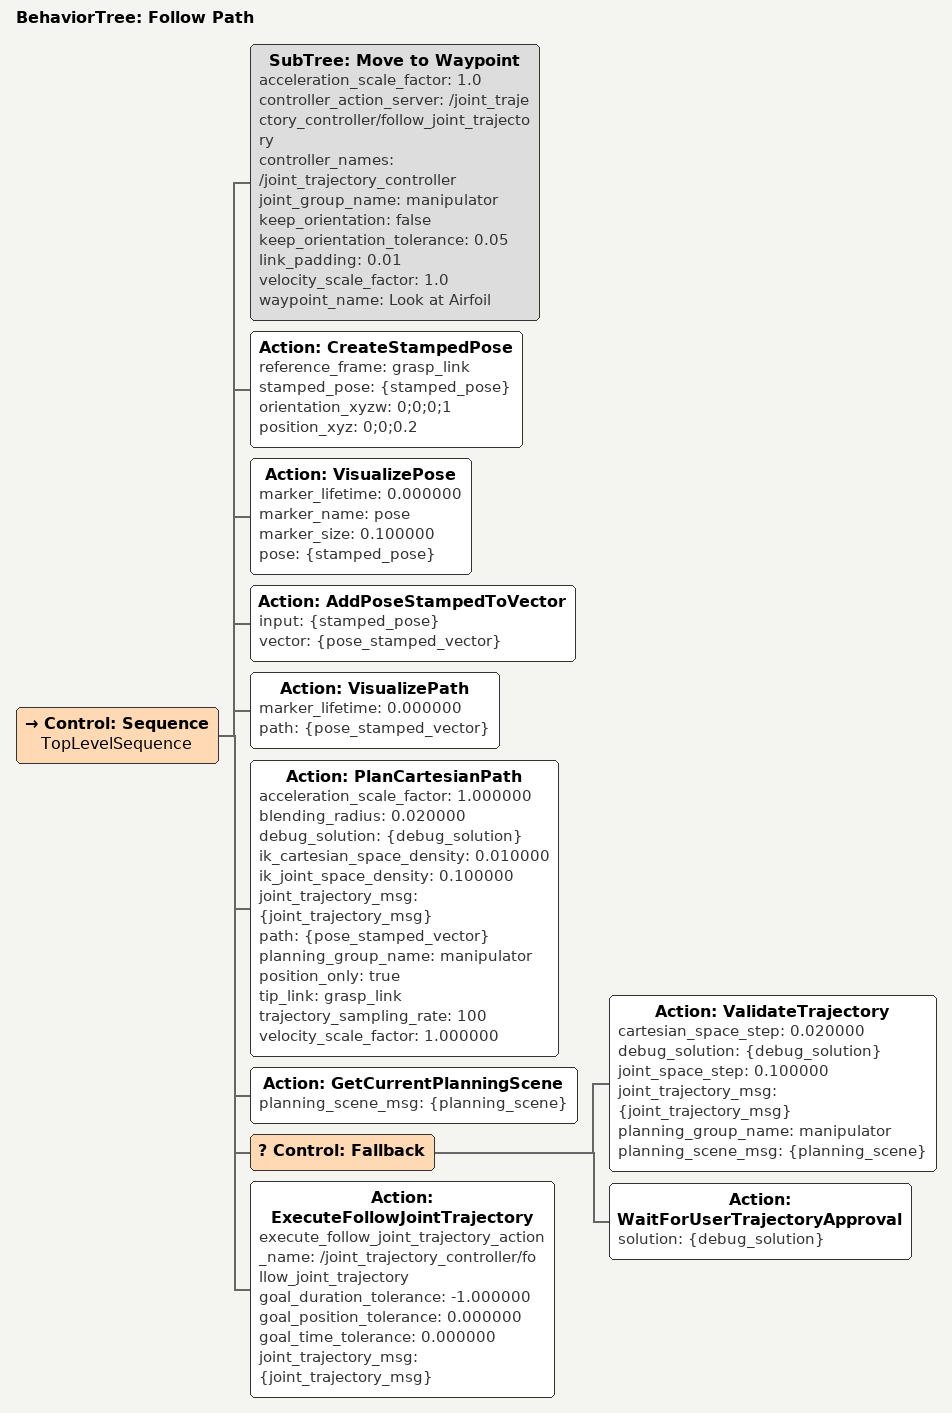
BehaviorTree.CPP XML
<?xml version="1.0" encoding="utf-8" ?>
<root BTCPP_format="4" main_tree_to_execute="Follow Path">
  <BehaviorTree ID="Follow Path" _description="">
    <Control ID="Sequence" name="TopLevelSequence">
      <SubTree
        ID="Move to Waypoint"
        acceleration_scale_factor="1.0"
        controller_action_server="/joint_trajectory_controller/follow_joint_trajectory"
        controller_names="/joint_trajectory_controller"
        joint_group_name="manipulator"
        keep_orientation="false"
        keep_orientation_tolerance="0.05"
        link_padding="0.01"
        velocity_scale_factor="1.0"
        waypoint_name="Look at Airfoil"
      />
      <Action
        ID="CreateStampedPose"
        reference_frame="grasp_link"
        stamped_pose="{stamped_pose}"
        orientation_xyzw="0;0;0;1"
        position_xyz="0;0;0.2"
      />
      <Action
        ID="VisualizePose"
        marker_lifetime="0.000000"
        marker_name="pose"
        marker_size="0.100000"
        pose="{stamped_pose}"
      />
      <Action
        ID="AddPoseStampedToVector"
        input="{stamped_pose}"
        vector="{pose_stamped_vector}"
      />
      <Action
        ID="VisualizePath"
        marker_lifetime="0.000000"
        path="{pose_stamped_vector}"
      />
      <Action
        ID="PlanCartesianPath"
        acceleration_scale_factor="1.000000"
        blending_radius="0.020000"
        debug_solution="{debug_solution}"
        ik_cartesian_space_density="0.010000"
        ik_joint_space_density="0.100000"
        joint_trajectory_msg="{joint_trajectory_msg}"
        path="{pose_stamped_vector}"
        planning_group_name="manipulator"
        position_only="true"
        tip_link="grasp_link"
        trajectory_sampling_rate="100"
        velocity_scale_factor="1.000000"
      />
      <Action
        ID="GetCurrentPlanningScene"
        planning_scene_msg="{planning_scene}"
      />
      <Control ID="Fallback">
        <Action
          ID="ValidateTrajectory"
          cartesian_space_step="0.020000"
          debug_solution="{debug_solution}"
          joint_space_step="0.100000"
          joint_trajectory_msg="{joint_trajectory_msg}"
          planning_group_name="manipulator"
          planning_scene_msg="{planning_scene}"
        />
        <Action
          ID="WaitForUserTrajectoryApproval"
          solution="{debug_solution}"
        />
      </Control>
      <Action
        ID="ExecuteFollowJointTrajectory"
        execute_follow_joint_trajectory_action_name="/joint_trajectory_controller/follow_joint_trajectory"
        goal_duration_tolerance="-1.000000"
        goal_position_tolerance="0.000000"
        goal_time_tolerance="0.000000"
        joint_trajectory_msg="{joint_trajectory_msg}"
      />
    </Control>
  </BehaviorTree>
</root>
